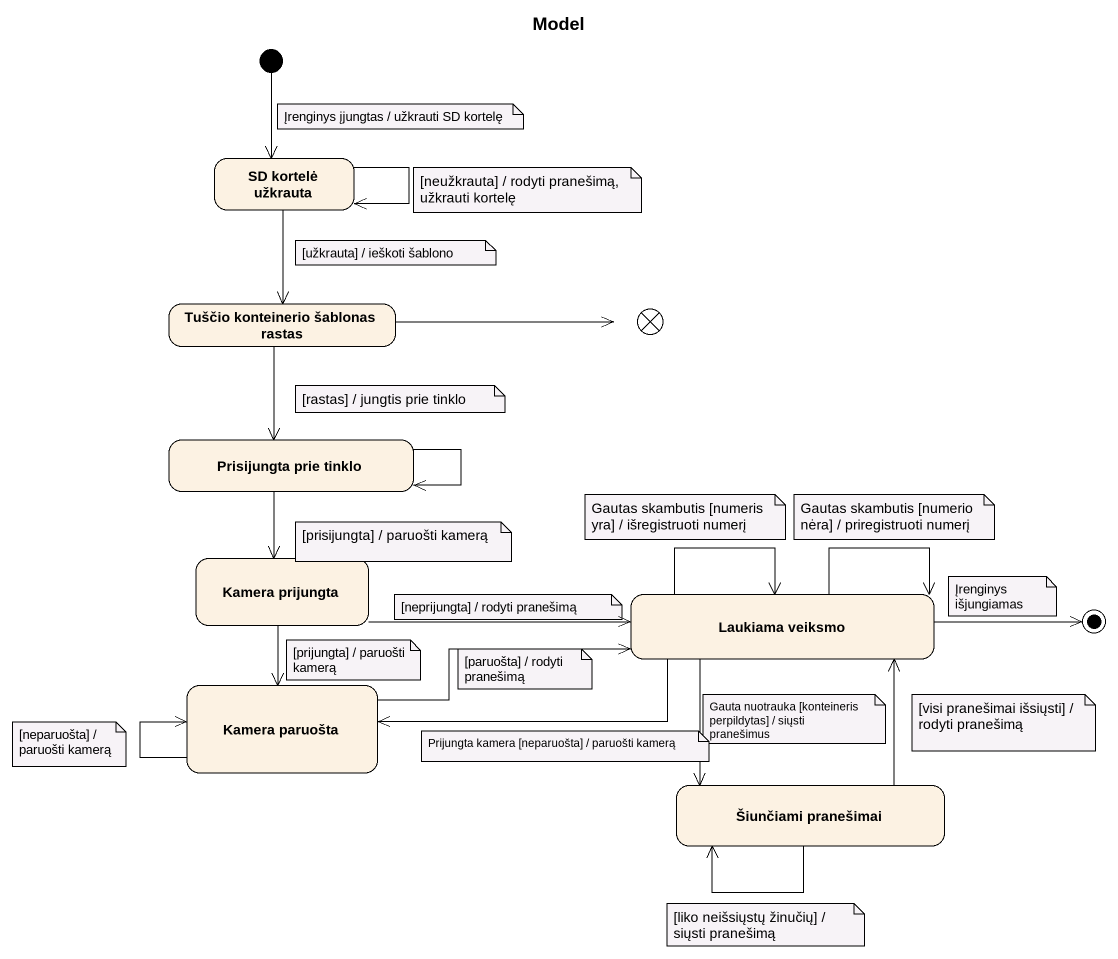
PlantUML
@startuml
title Model
hide empty description
state "SD kortelė užkrauta" as SD_kortelė_užkrauta
state "Tuščio konteinerio šablonas rastas" as Tuščio_konteinerio_šablonas
state flowfinal1 <<end>>
state "Prisijungta prie tinklo" as Prisijungta_prie_tinklo
state "Kamera prijungta" as Kamera_prijungta
state "Laukiama veiksmo" as Laukiama_veiksmo
state "Kamera paruošta" as Kamera_paruošta
state "Šiunčiami pranešimai" as Šiunčiami_pranešimai
[*] --> SD_kortelė_užkrauta
SD_kortelė_užkrauta --> SD_kortelė_užkrauta
SD_kortelė_užkrauta --> Tuščio_konteinerio_šablonas
Tuščio_konteinerio_šablonas -right-> flowfinal1
Tuščio_konteinerio_šablonas --> Prisijungta_prie_tinklo
Prisijungta_prie_tinklo --> Prisijungta_prie_tinklo
Prisijungta_prie_tinklo --> Kamera_prijungta
Kamera_prijungta -right-> Laukiama_veiksmo
Kamera_prijungta --> Kamera_paruošta
Laukiama_veiksmo --> Laukiama_veiksmo
Laukiama_veiksmo --> Laukiama_veiksmo
Laukiama_veiksmo -left-> Kamera_paruošta
Laukiama_veiksmo --> Šiunčiami_pranešimai
Kamera_paruošta -right-> Laukiama_veiksmo
Kamera_paruošta --> Kamera_paruošta
Šiunčiami_pranešimai -up-> Laukiama_veiksmo
Šiunčiami_pranešimai --> Šiunčiami_pranešimai
Laukiama_veiksmo -right-> [*]
note as N1
  Įrenginys įjungtas / užkrauti SD kortelę
end note
note as N2
  [neužkrauta] / rodyti pranešimą, užkrauti kortelę
end note
note as N3
  [užkrauta] / ieškoti šablono
end note
note as N4
  [rastas] / jungtis prie tinklo
end note
note as N5
  Gautas skambutis [numeris yra] / išregistruoti numerį
end note
note as N6
  Gautas skambutis [numerio nėra] / priregistruoti numerį
end note
note as N7
  [prisijungta] / paruošti kamerą
end note
note as N8
  [neprijungta] / rodyti pranešimą
end note
note as N9
  Įrenginys išjungiamas
end note
note as N10
  [prijungta] / paruošti kamerą
end note
note as N11
  [paruošta] / rodyti pranešimą
end note
note as N12
  [neparuošta] / paruošti kamerą
end note
note as N13
  Prijungta kamera [neparuošta] / paruošti kamerą
end note
note as N14
  Gauta nuotrauka [konteineris perpildytas] / siųsti pranešimus
end note
note as N15
  [visi pranešimai išsiųsti] / rodyti pranešimą
end note
note as N16
  [liko neišsiųstų žinučių] / siųsti pranešimą
end note
@enduml
